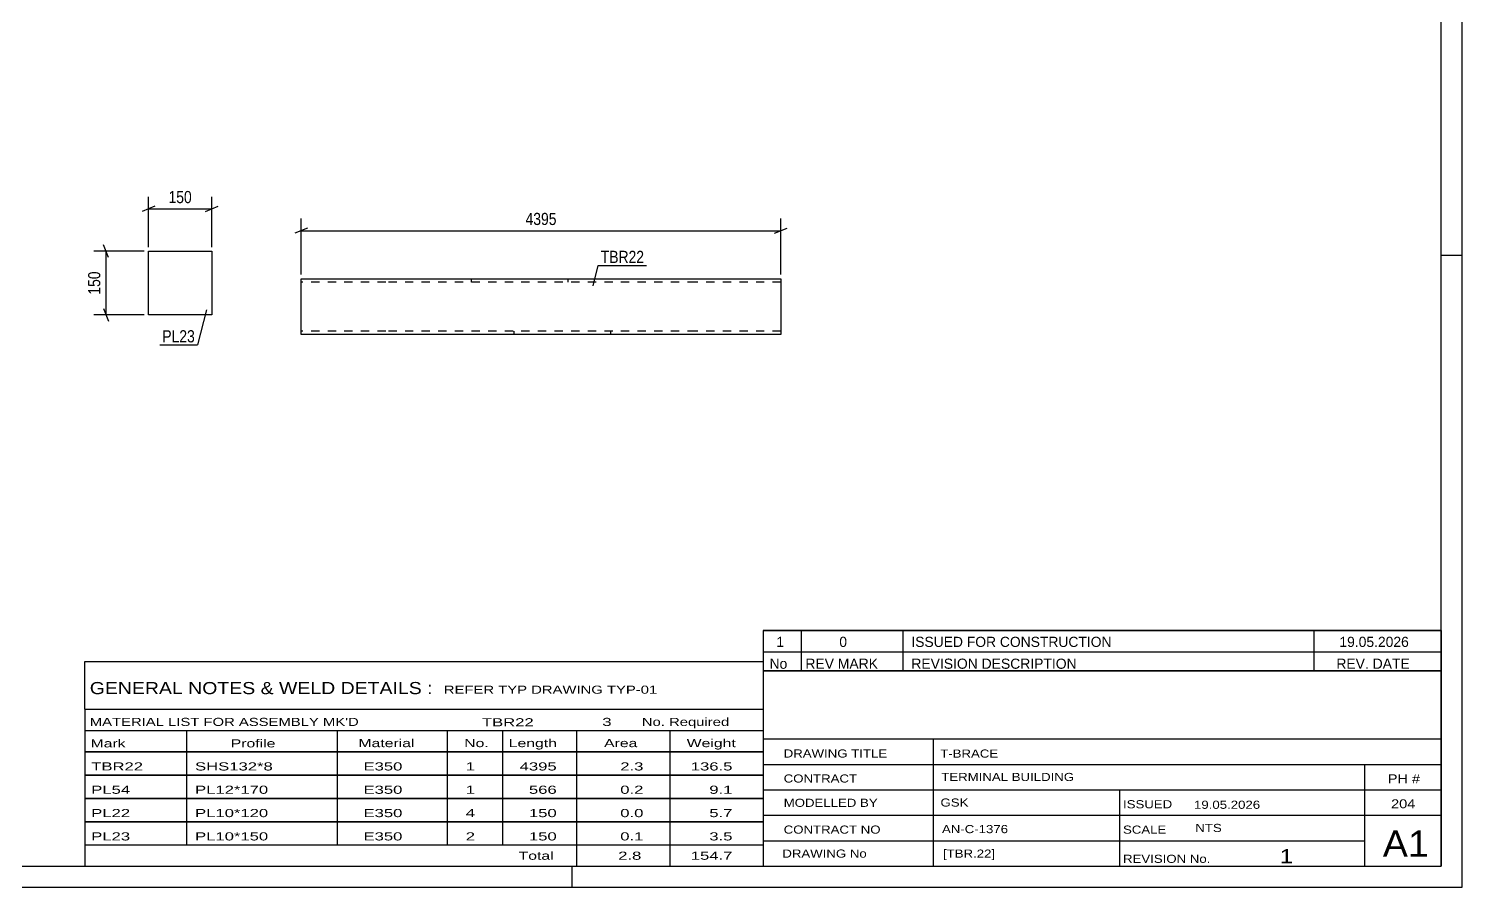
# Model space of a CAD drawing. Header units: millimetres. Extents: x 0 to 594, y 0 to 420.
# Drawn here: x 255.7 to 594, y 0 to 202.5 of the extents above; entities that cross this region are included whole.
import ezdxf

# ---------------------------------------------------------------- set-up
doc = ezdxf.new("R2010")
doc.units = ezdxf.units.MM
doc.linetypes.add('DXK_LINE_DOT2', pattern=[3.9198, 1.9599, -1.9599])
doc.styles.add('Arial Narrow', font='ARIALN.TTF', dxfattribs={"height": 0.2})

# ---------------------------------------------------------------- blocks, each defined once
blk = doc.blocks.new('Unknown-489684762-6223')
at = {"color": 7, "linetype": 'Continuous'}
for p, q in [((269, 53.25), (429, 53.25)), ((269, 42), (269, 53.25)), ((429, 53.25), (429, 42)), ((269, 42), (429, 42)), ((269, 42), (269, 37)), ((429, 42), (429, 37)), ((269, 37), (429, 37)), ((269, 37), (269, 32)), ((293, 37), (293, 32)), ((328.5, 37), (328.5, 32)), ((354.5, 37), (354.5, 32)), ((367.5, 37), (367.5, 32)), ((385, 37), (385, 32)), ((407, 37), (407, 32)), ((429, 37), (429, 32)), ((269, 32), (429, 32)), ((269, 31.95), (269, 26.55)), ((269, 31.95), (429, 31.95)), ((293, 32), (293, 26.5)), ((328.5, 32), (328.5, 26.5)), ((354.5, 32), (354.5, 26.5)), ((367.5, 32), (367.5, 26.5)), ((385, 32), (385, 26.5)), ((407, 32), (407, 26.5)), ((429, 31.95), (429, 26.55)), ((269, 26.55), (429, 26.55)), ((269, 26.45), (269, 21.05)), ((269, 26.45), (429, 26.45)), ((293, 26.5), (293, 21)), ((328.5, 26.5), (328.5, 21)), ((354.5, 26.5), (354.5, 21)), ((367.5, 26.5), (367.5, 21)), ((385, 26.5), (385, 21)), ((407, 26.5), (407, 21)), ((429, 26.45), (429, 21.05)), ((269, 21.05), (429, 21.05)), ((269, 20.95), (269, 15.55)), ((269, 20.95), (429, 20.95)), ((293, 21), (293, 15.5)), ((328.5, 21), (328.5, 15.5)), ((354.5, 21), (354.5, 15.5)), ((367.5, 21), (367.5, 15.5)), ((385, 21), (385, 15.5)), ((407, 21), (407, 15.5)), ((429, 20.95), (429, 15.55)), ((269, 15.55), (429, 15.55)), ((269, 15.45), (269, 10.05)), ((269, 15.45), (429, 15.45)), ((293, 15.5), (293, 10)), ((328.5, 15.5), (328.5, 10)), ((354.5, 15.5), (354.5, 10)), ((367.5, 15.5), (367.5, 10)), ((385, 15.5), (385, 10)), ((407, 15.5), (407, 10)), ((429, 15.45), (429, 10.05)), ((269, 10.05), (429, 10.05)), ((269, 10), (429, 10)), ((269, 10), (269, 5)), ((385, 10), (385, 5)), ((407, 10), (407, 5)), ((429, 10), (429, 5)), ((269, 5), (429, 5))]:
    blk.add_line(p, q, dxfattribs=at)
at = {"color": 7, "style": 'Arial Narrow'}
for s, height, width, p in [('GENERAL NOTES & WELD DETAILS :', 2.8633, 1.4, (270.15, 45.56)), ('REFER TYP DRAWING TYP-01', 1.9089, 1.6, (353.7, 45.66)), ("MATERIAL LIST FOR ASSEMBLY MK'D", 1.9089, 1.6, (270.15, 38.06)), ('TBR22', 1.909, 1.794707, (362.68, 37.97)), ('3', 1.91, 1.794707, (391.08, 38.06)), ('No. Required', 1.9089, 1.6, (400.41, 38.06)), ('Mark', 1.909, 1.7, (270.34, 33)), ('Profile', 1.909, 1.7, (303.41, 33)), ('Material', 1.909, 1.7, (333.54, 33.06)), ('No.', 1.909, 1.7, (358.5, 33.06)), ('Length', 1.909, 1.7, (369, 33.06)), ('Area', 1.909, 1.7, (391.5, 33.06)), ('Weight', 1.909, 1.7, (411, 33.06))]:
    blk.add_text(s, height=height, dxfattribs=dict(at, width=width)).set_placement(p)
at = {"color": 7, "linetype": 'Continuous', "style": 'Arial Narrow'}
for s, height, width, p in [('TBR22', 1.909, 1.794707, (270.5, 27.56)), ('SHS132*8', 1.909, 1.794707, (295, 27.56)), ('E350', 1.909, 1.794707, (334.74, 27.56)), ('1', 1.91, 1.794707, (358.86, 27.56)), ('4395', 1.909, 1.794707, (371.58, 27.56)), ('2.3', 1.909, 1.794707, (395.32, 27.56)), ('136.5', 1.909, 1.794707, (411.96, 27.56)), ('PL54', 1.909, 1.794707, (270.5, 22.06)), ('PL12*170', 1.909, 1.794707, (295, 22.06)), ('E350', 1.909, 1.794707, (334.74, 22.06)), ('1', 1.91, 1.794707, (358.86, 22.06)), ('566', 1.909, 1.794707, (373.77, 22.06)), ('0.2', 1.909, 1.794707, (395.32, 22.06)), ('9.1', 1.909, 1.794707, (416.33, 22.06)), ('PL22', 1.909, 1.794707, (270.5, 16.56)), ('PL10*120', 1.909, 1.794707, (295, 16.56)), ('E350', 1.909, 1.794707, (334.74, 16.56)), ('4', 1.91, 1.794707, (358.86, 16.56)), ('150', 1.909, 1.794707, (373.77, 16.56)), ('0.0', 1.909, 1.794707, (395.32, 16.56)), ('5.7', 1.909, 1.794707, (416.33, 16.56)), ('PL23', 1.909, 1.794707, (270.5, 11.06)), ('PL10*150', 1.909, 1.794707, (295, 11.06)), ('E350', 1.909, 1.794707, (334.74, 11.06)), ('2', 1.91, 1.794707, (358.86, 11.06)), ('150', 1.909, 1.794707, (373.77, 11.06)), ('0.1', 1.909, 1.794707, (395.32, 11.06)), ('3.5', 1.909, 1.794707, (416.33, 11.06)), ('Total', 1.909, 1.7, (371.33, 6.5)), ('2.8', 1.909, 1.794707, (394.83, 6.5)), ('154.7', 1.909, 1.794707, (411.96, 6.5))]:
    blk.add_text(s, height=height, dxfattribs=dict(at, width=width)).set_placement(p)
blk = doc.blocks.new('Unknown-489684762-1163')
at = {"color": 5, "linetype": 'Continuous'}
for p, q in [((594, 0), (594, 420)), ((589, 5), (589, 415)), ((594, 149), (589, 149)), ((5, 5), (589, 5)), ((384, 0), (384, 5)), ((0, 0), (594, 0))]:
    blk.add_line(p, q, dxfattribs=at)
blk = doc.blocks.new('Unknown-489684762-6221')
at = {"color": 7, "linetype": 'Continuous'}
for p, q in [((429, 51.05), (429, 5)), ((429, 51.05), (589, 51.05)), ((589, 51), (589, 5)), ((429, 35), (589, 35)), ((469.14, 35), (469.14, 5)), ((429, 29), (589, 29)), ((571, 5.05), (571, 29.05)), ((429, 23), (589, 23)), ((513.14, 23), (513.14, 5)), ((429, 17), (589, 17)), ((429, 11), (571, 11)), ((429, 5), (589, 5))]:
    blk.add_line(p, q, dxfattribs=at)
at = {"color": 7, "style": 'Arial Narrow'}
for s, height, width, p in [('DRAWING TITLE', 1.9089, 1.425378, (433.88, 30.61)), ('T-BRACE', 1.909, 1.425378, (470.81, 30.59)), ('CONTRACT', 1.909, 1.425378, (433.88, 24.71)), ('TERMINAL BUILDING', 1.9089, 1.425378, (471.06, 25.07)), ('MODELLED BY', 1.9089, 1.425378, (433.88, 18.98)), ('GSK', 1.909, 1.425378, (470.88, 19.04)), ('ISSUED', 1.909, 1.425378, (513.94, 18.64)), ('19.05.2026', 1.909, 1.425378, (530.69, 18.52)), ('CONTRACT NO', 1.9089, 1.425378, (433.88, 12.66)), ('AN-C-1376', 1.909, 1.425378, (471.23, 12.78)), ('SCALE', 1.909, 1.425378, (513.94, 12.65)), ('A1', 6.204, 1.25, (575.24, 7.2)), ('DRAWING No', 1.909, 1.425378, (433.56, 7)), ('[TBR.22]', 1.909, 1.425378, (471.46, 6.99)), ('REVISION No.', 1.9089, 1.425378, (513.94, 5.77)), ('1', 3.34, 1.5, (550.91, 5.68))]:
    blk.add_text(s, height=height, dxfattribs=dict(at, width=width)).set_placement(p)
at = {"color": 7, "linetype": 'Continuous', "style": 'Arial Narrow'}
for s, height, width, p in [('PH #', 2.1, 1.42538, (576.4, 24.55)), ('204', 2.1, 1.42538, (577.19, 18.65)), ('NTS', 1.909, 1.425378, (531, 13.05))]:
    blk.add_text(s, height=height, dxfattribs=dict(at, width=width)).set_placement(p)
blk = doc.blocks.new('Unknown-489684762-6222')
at = {"color": 7, "linetype": 'Continuous'}
for p, q in [((429, 60.55), (589, 60.55)), ((589, 60.55), (429, 60.55)), ((429, 60.55), (429, 55.55)), ((438, 60.55), (438, 55.55)), ((462, 60.55), (462, 55.55)), ((559, 60.55), (559, 55.55)), ((589, 60.55), (589, 55.55)), ((429, 55.55), (589, 55.55)), ((429, 55.55), (429, 51.05)), ((429, 55.55), (589, 55.55)), ((438, 55.55), (438, 51.05)), ((462, 55.55), (462, 51.05)), ((559, 55.55), (559, 51.05)), ((589, 55.55), (589, 51.05)), ((589, 51.05), (429, 51.05))]:
    blk.add_line(p, q, dxfattribs=at)
at = {"color": 7, "linetype": 'Continuous', "style": 'Arial Narrow'}
for s, height, width, p in [('1', 2.39, 1.196471, (432.16, 56.7)), ('0', 2.39, 1.196471, (447, 56.7)), ('ISSUED FOR CONSTRUCTION', 2.3861, 1.196471, (464, 56.7)), ('19.05.2026', 2.386, 1.196471, (565, 56.7)), ('No', 2.386, 1.2, (430.54, 51.55)), ('REV MARK', 2.386, 1.2, (439, 51.55)), ('REVISION DESCRIPTION', 2.3861, 1.2, (464, 51.55)), ('REV. DATE', 2.386, 1.2, (564.28, 51.55))]:
    blk.add_text(s, height=height, dxfattribs=dict(at, width=width)).set_placement(p)
blk = doc.blocks.new('Part-489684762-1414 - 1386')
at = {"color": 2, "linetype": 'Continuous'}
for p, q in [((320.01, 131.95), (320.01, 143.55)), ((320.01, 143.55), (340.01, 143.55)), ((340.11, 143.55), (413.13, 143.55)), ((413.23, 143.55), (433.23, 143.55)), ((433.23, 143.55), (433.23, 130.35)), ((320.01, 130.35), (320.01, 131.95)), ((340.01, 130.35), (320.01, 130.35)), ((413.13, 130.35), (340.11, 130.35)), ((433.23, 130.35), (413.23, 130.35))]:
    blk.add_line(p, q, dxfattribs=at)
at = {"color": 7, "linetype": 'DXK_LINE_DOT2'}
for p, q in [((340.01, 142.75), (320.01, 142.75)), ((413.13, 142.75), (340.11, 142.75)), ((360.11, 143.55), (360.11, 142.75)), ((382.96, 143.55), (382.96, 142.75)), ((433.23, 142.75), (413.23, 142.75)), ((340.01, 131.15), (320.01, 131.15)), ((413.13, 131.15), (340.11, 131.15)), ((370.29, 130.35), (370.29, 131.15)), ((393.13, 130.35), (393.13, 131.15)), ((433.23, 131.15), (413.23, 131.15))]:
    blk.add_line(p, q, dxfattribs=at)
blk = doc.blocks.new('Part-489684762-1712 - 1696')
at = {"color": 2, "linetype": 'Continuous'}
for p, q in [((283.98, 150.02), (298.98, 150.02)), ((283.98, 135.02), (283.98, 150.02)), ((298.98, 150.02), (298.98, 135.02)), ((298.98, 135.02), (283.98, 135.02))]:
    blk.add_line(p, q, dxfattribs=at)
blk = doc.blocks.new('StraightDimension-489684762-1420 - 1386')
at = {"color": 7, "linetype": 'Continuous'}
for p, q in [((320.01, 144.55), (320.01, 157.71)), ((433.23, 144.55), (433.23, 157.71)), ((321.51, 155.46), (318.51, 154.26)), ((320.01, 154.86), (433.23, 154.86)), ((431.73, 154.26), (434.73, 155.46))]:
    blk.add_line(p, q, dxfattribs=at)
at = {"color": 0}
blk.add_wipeout([(380.88, 155.61), (380.88, 159.81), (372.37, 159.81), (372.37, 155.61)], dxfattribs=at)
at = {"color": 3, "style": 'Arial Narrow'}
blk.add_text('4395', height=2.863, dxfattribs=at).set_placement((372.97, 156.21))
blk = doc.blocks.new('StraightDimension-489684762-1716 - 1696')
at = {"color": 7, "linetype": 'Continuous'}
for p, q in [((283.98, 151.02), (283.98, 162.87)), ((298.98, 151.02), (298.98, 162.87)), ((285.48, 160.62), (282.48, 159.42)), ((283.98, 160.02), (298.98, 160.02)), ((297.48, 159.42), (300.48, 160.62))]:
    blk.add_line(p, q, dxfattribs=at)
at = {"color": 0}
blk.add_wipeout([(294.82, 160.77), (294.82, 164.97), (288.13, 164.97), (288.13, 160.77)], dxfattribs=at)
at = {"color": 3, "style": 'Arial Narrow'}
blk.add_text('150', height=2.863, dxfattribs=at).set_placement((288.73, 161.37))
blk = doc.blocks.new('StraightDimension-489684762-1727 - 1696')
at = {"color": 7, "linetype": 'Continuous'}
for p, q in [((282.98, 150.02), (271.13, 150.02)), ((274.58, 148.52), (273.38, 151.52)), ((273.98, 135.02), (273.98, 150.02)), ((273.38, 136.52), (274.58, 133.52)), ((282.98, 135.02), (271.13, 135.02))]:
    blk.add_line(p, q, dxfattribs=at)
at = {"color": 0}
blk.add_wipeout([(273.23, 145.87), (269.03, 145.87), (269.03, 139.18), (273.23, 139.18)], dxfattribs=at)
at = {"color": 3, "style": 'Arial Narrow'}
blk.add_text('150', height=2.863, rotation=90.0002, dxfattribs=at).set_placement((272.63, 139.78))
blk = doc.blocks.new('Mark-489684762-1409 - 1386')
at = {"color": 0}
blk.add_wipeout([(400.94, 147.26), (400.94, 150.26), (390.72, 150.26), (390.72, 147.26)], dxfattribs=at)
blk.add_wipeout([(400.94, 147.26), (400.94, 150.26), (390.72, 150.26), (390.72, 147.26)], dxfattribs=at)
at = {"color": 30, "linetype": 'Continuous'}
for p, q in [((388.94, 141.87), (390.12, 146.66)), ((390.12, 146.66), (401.54, 146.66))]:
    blk.add_line(p, q, dxfattribs=at)
at = {"color": 3, "style": 'Arial Narrow'}
blk.add_text('TBR22', height=2.863, dxfattribs=at).set_placement((390.72, 147.26))
blk = doc.blocks.new('Mark-489684762-1708 - 1696')
at = {"color": 0}
blk.add_wipeout([(294.95, 128.53), (294.95, 131.53), (287.27, 131.53), (287.27, 128.53)], dxfattribs=at)
blk.add_wipeout([(294.95, 128.53), (294.95, 131.53), (287.27, 131.53), (287.27, 128.53)], dxfattribs=at)
at = {"color": 30, "linetype": 'Continuous'}
for p in [(297.67, 136.21), (286.67, 127.93)]:
    blk.add_line(p, (295.55, 127.93), dxfattribs=at)
at = {"color": 3, "style": 'Arial Narrow'}
blk.add_text('PL23', height=2.863, dxfattribs=at).set_placement((287.27, 128.53))

msp = doc.modelspace()

# ---------------------------------------------------------------- block references
for name in ['Unknown-489684762-1163', 'Part-489684762-1712 - 1696', 'Part-489684762-1414 - 1386', 'Unknown-489684762-6222', 'Unknown-489684762-6223', 'Unknown-489684762-6221']:
    msp.add_blockref(name, (0, 0))

# ---------------------------------------------------------------- next in the draw order: block references
for name in ['StraightDimension-489684762-1716 - 1696', 'StraightDimension-489684762-1420 - 1386', 'Mark-489684762-1708 - 1696']:
    msp.add_blockref(name, (0, 0))

# ---------------------------------------------------------------- next in the draw order: block references
for name in ['StraightDimension-489684762-1727 - 1696', 'Mark-489684762-1409 - 1386']:
    msp.add_blockref(name, (0, 0))

doc.saveas('drawing.dxf')
